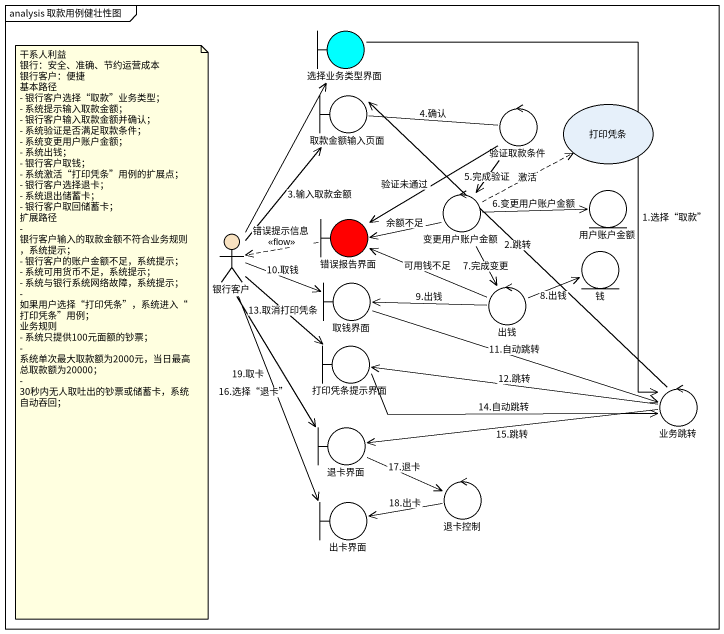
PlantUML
@startuml
mainframe analysis 取款用例健壮性图
boundary 选择业务类型界面 #00FFFF
boundary 取款金额输入页面
control 验证取款条件
usecase 打印凭条
control 变更用户账户金额
entity 用户账户金额
actor 银行客户 #F8E2C1
boundary 错误报告界面 #FF0000
entity 钱
boundary 取钱界面
control 出钱
boundary 打印凭条提示界面
control 业务跳转
boundary 退卡界面
boundary 出卡界面
control 退卡控制
选择业务类型界面 --> 业务跳转 : 1.选择“取款”
取款金额输入页面 -right- 验证取款条件 : 4.确认
验证取款条件 --> 变更用户账户金额 : 5.完成验证
验证取款条件 --> 错误报告界面 : 验证未通过
变更用户账户金额 .right.> 打印凭条 : 激活
变更用户账户金额 -right-> 用户账户金额 : 6.变更用户账户金额
变更用户账户金额 -left-> 错误报告界面 : 余额不足
变更用户账户金额 --> 出钱 : 7.完成变更
银行客户 -up-> 选择业务类型界面
银行客户 -up-> 取款金额输入页面 : 3.输入取款金额
银行客户 -right-> 取钱界面 : 10.取钱
银行客户 --> 打印凭条提示界面 : 13.取消打印凭条
银行客户 --> 退卡界面 : 16.选择“退卡”
银行客户 --> 出卡界面 : 19.取卡
错误报告界面 .left.> 银行客户 : 错误提示信息\n<<flow>>
取钱界面 -right-> 业务跳转 : 11.自动跳转
出钱 -left-> 错误报告界面 : 可用钱不足
出钱 -right-> 钱 : 8.出钱
出钱 -left-> 取钱界面 : 9.出钱
打印凭条提示界面 -right-> 业务跳转 : 14.自动跳转
业务跳转 -up-> 取款金额输入页面 : 2.跳转
业务跳转 -left-> 打印凭条提示界面 : 12.跳转
业务跳转 -left-> 退卡界面 : 15.跳转
退卡界面 -right-> 退卡控制 : 17.退卡
退卡控制 -left-> 出卡界面 : 18.出卡
note as N1
  干系人利益
  银行：安全、准确、节约运营成本
  银行客户：便捷
  基本路径
  - 银行客户选择“取款”业务类型；
  - 系统提示输入取款金额；
  - 银行客户输入取款金额并确认；
  - 系统验证是否满足取款条件；
  - 系统变更用户账户金额；
  - 系统出钱；
  - 银行客户取钱；
  - 系统激活“打印凭条”用例的扩展点；
  - 银行客户选择退卡；
  - 系统退出储蓄卡；
  - 银行客户取回储蓄卡；
  扩展路径
  - 银行客户输入的取款金额不符合业务规则，系统提示；
  - 银行客户的账户金额不足，系统提示；
  - 系统可用货币不足，系统提示；
  - 系统与银行系统网络故障，系统提示；
  - 如果用户选择“打印凭条”，系统进入“打印凭条”用例；
  业务规则
  - 系统只提供100元面额的钞票；
  - 系统单次最大取款额为2000元，当日最高总取款额为20000；
  - 30秒内无人取吐出的钞票或储蓄卡，系统自动吞回；
end note
@enduml
